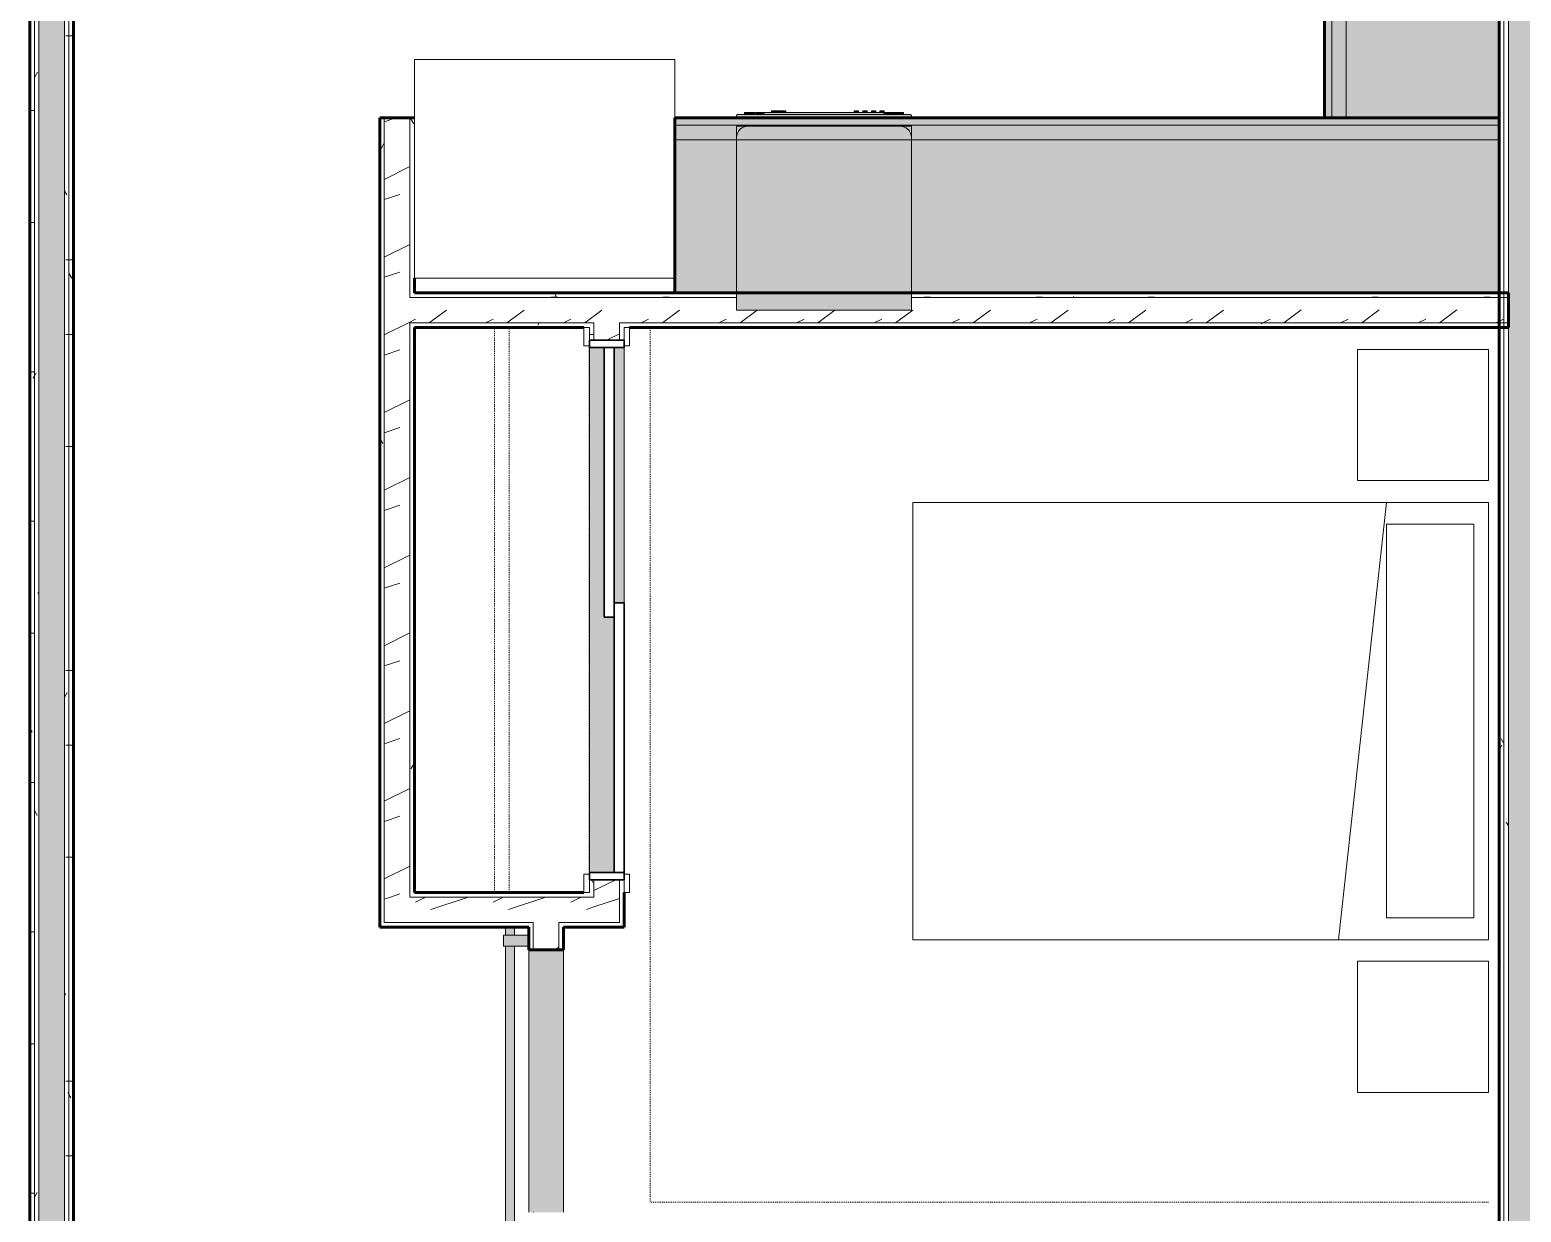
# Model space of a CAD drawing. Header units: inches. Extents: x -4061 to -1937, y 9836 to 11171.
# Drawn here: x -2717.7 to -2513.1, y 10523.5 to 10685.6 of the extents above; entities that cross this region are included whole.
import ezdxf

# ---------------------------------------------------------------- set-up
doc = ezdxf.new("R2010")
doc.units = ezdxf.units.IN
doc.header["$MEASUREMENT"] = 0
doc.linetypes.add('Dash', pattern=[0.25, 0.125, -0.125])
for name, color, linetype, lineweight in [('0-1', 7, 'Continuous', 5), ('0-2', 250, 'Continuous', 9), ('A-DOOR-1', 250, 'Continuous', 9), ('A-DOOR-2', 50, 'Continuous', 30), ('A-DOOR-3', 90, 'Continuous', 18), ('A-DOOR-4', 135, 'Continuous', 18), ('A-DOOR-5', 7, 'Continuous', 18), ('A-DOOR-6', 10, 'Continuous', 60), ('A-DOOR-FRAM-1', 50, 'Continuous', 30), ('A-WALL', 113, 'Continuous', 18), ('A-WALL-1', 8, 'Continuous', 5), ('A-WALL-2', 10, 'Continuous', 60), ('A-WALL-3', 7, 'Continuous', 18), ('A-WALL-PATT-1', 250, 'Continuous', 9), ('A-WALL-PATT-2', 253, 'Continuous', 9), ('A-WALL-PATT-4', 111, 'Continuous', 9), ('I-FURN-1', 250, 'Continuous', 9), ('I-FURN-HDLN-1', 250, 'Dash', 9), ('I-WALL-2', 2, 'Continuous', 60), ('Q-CASE-1', 9, 'Continuous', 9), ('Q-CASE-2', 10, 'Continuous', 60), ('Q-CASE-3', 250, 'Continuous', 9), ('Q-CASE-HDLN-1', 250, 'Dash', 9), ('Q-SPCQ-1', 250, 'Continuous', 9), ('Q-SPCQ-2', 55, 'Continuous', 9)]:
    doc.layers.add(name, color=color, linetype=linetype, lineweight=lineweight)
pattern_1 = [(0, (-127.185, -364.175), (20.48, 5.12), [0.845, -14.515, 0.845, -14.515, -81.92]), (0, (-127.185, -364.175), (20.48, 5.12), [-30.72, 0.845, -29.875, 0.845, -14.515, -35.84]), (0, (-127.185, -364.175), (20.48, 5.12), [-76.8, 0.845, -9.395, 0.845, -24.755]), (120, (-119.505, -361.615), (-14.67405, 15.1762003), [0.845, -14.515, 0.845, -14.515, -81.92]), (120, (-119.505, -361.615), (-14.67405, 15.1762003), [-30.72, 0.845, -29.875, 0.845, -14.515, -35.84]), (120, (-119.505, -361.615), (-14.67405, 15.1762003), [-76.8, 0.845, -9.395, 0.845, -24.755]), (240, (-116.945, -351.375), (-5.80595, -20.2962003), [0.845, -14.515, 0.845, -14.515, -81.92]), (240, (-116.945, -351.375), (-5.80595, -20.2962003), [-30.72, 0.845, -29.875, 0.845, -14.515, -35.84]), (240, (-116.945, -351.375), (-5.80595, -20.2962003), [-76.8, 0.845, -9.395, 0.845, -24.755])]
pattern_2 = [(216.87, (-122.92, -353.513), (31.9871619, 21.32545714), [5.331, -47.981]), (206.565, (-116.522, -356.711), (-10.662476, -10.6620098), [11.921, -11.921]), (198.435, (-116.522, -362.043), (-21.3244936, -10.6625869), [6.744, -26.974])]
pattern_3 = [(161.57, (-126.865, -363.855), (-2.560496185, -0.000537386), [0, -18.214, 2.022, 0]), (18.43, (-127.505, -363.855), (-2.560496185, 0.000537386), [0, -18.214, 2.022, 0]), (108.43, (-126.865, -363.855), (1.27922091, -6.400876726), [6.07, -14.166]), (71.57, (-127.505, -363.855), (1.27922091, 6.400876726), [6.07, -14.166])]

# ---------------------------------------------------------------- blocks, each defined once
blk = doc.blocks.new('FOLDING_SLIDING CLOSET - 72_ x 80_-1372885-ENLARGED RCP - 3RD FLOOR PLAN - WEST')
at = {"layer": 'A-DOOR-1'}
for p, q in [((-38.75, 3.25), (-36.25, 3.25)), ((-38.75, 2.5), (-38.75, 3.25)), ((-36.25, 2.5), (-38.75, 2.5)), ((-36.25, 3.25), (-36.25, 2.5)), ((36.25, 3.25), (38.75, 3.25)), ((36.25, 2.5), (36.25, 3.25)), ((38.75, 2.5), (36.25, 2.5)), ((38.75, 3.25), (38.75, 2.5)), ((-38.75, -2.25), (-36.25, -2.25)), ((-38.75, -3), (-38.75, -2.25)), ((-36.25, -3), (-38.75, -3)), ((-36.25, -2.25), (-36.25, -3)), ((36.25, -2.25), (38.75, -2.25)), ((36.25, -3), (36.25, -2.25)), ((38.75, -3), (36.25, -3)), ((38.75, -2.25), (38.75, -3))]:
    blk.add_line(p, q, dxfattribs=at)
at = {"layer": 'A-DOOR-2'}
for p, q in [((-1, 0.5), (36, 0.5)), ((-1, -0.875), (-1, 0.5)), ((36, 0.5), (36, -0.875)), ((-36, -0.875), (1, -0.875)), ((-36, -2.25), (-36, -0.875)), ((36, -0.875), (-1, -0.875)), ((1, -0.875), (1, -2.25)), ((1, -2.25), (-36, -2.25))]:
    blk.add_line(p, q, dxfattribs=at)
at = {"layer": 'A-DOOR-FRAM-1'}
for p, q in [((-37, 2.5), (-36, 2.5)), ((-37, -2.25), (-37, 2.5)), ((-36, 2.5), (-36, -2.25)), ((36, 2.5), (37, 2.5)), ((36, -2.25), (36, 2.5)), ((37, 2.5), (37, -2.25)), ((-36, -2.25), (-37, -2.25)), ((37, -2.25), (36, -2.25))]:
    blk.add_line(p, q, dxfattribs=at)
blk = doc.blocks.new('Refrigerator_-_Side-by-Side_6047 - 36_ X 30_-345559-ENLARGED RCP - 3RD FLOOR PLAN - WEST')
at = {"layer": 'Q-SPCQ-1'}
for p, q in [((17.87, 14.42), (-17.88, 14.42)), ((-17.88, 14.42), (-17.88, -15.58)), ((17.87, -15.58), (17.87, 14.42)), ((-17.88, -15.58), (17.87, -15.58))]:
    blk.add_line(p, q, dxfattribs=at)
blk = doc.blocks.new('OD_CW_Base Cabinet - OD_CW_Base Cabinet-1964684-ENLARGED RCP - 3RD FLOOR PLAN - WEST')
at = {"layer": 'Q-CASE-1'}
for points in [[(5.73, 0), (0.74, 0), (0.74, -1), (113.84, -1), (113.84, 0), (9.18, 0)], [(5.73, -1), (0.74, -1), (0.74, -3), (9.18, -3), (9.18, -1.13), (33.18, -1.13), (33.18, -3), (113.84, -3), (113.84, -1), (9.18, -1)], [(5.73, -3), (0.74, -3), (0.74, -24), (113.84, -24), (113.84, -3), (13.39, -3)]]:
    blk.add_hatch(color=256, dxfattribs=at).paths.add_polyline_path(points, flags=0)
at = {"layer": 'Q-CASE-2'}
for p, q in [((0.74, -24), (0.74, 0)), ((0.74, 0), (113.84, 0)), ((113.84, 0), (113.84, -24)), ((113.84, -24), (0.74, -24))]:
    blk.add_line(p, q, dxfattribs=at)
at = {"layer": 'Q-CASE-3'}
for p, q in [((92.84, 0), (0.74, 0)), ((113.84, -1), (0.74, -1)), ((113.84, -1), (0.74, -1)), ((113.84, -1), (113.84, 0)), ((113.84, -3), (113.84, -1)), ((0.74, -3), (0.74, -24)), ((113.84, -3), (0.74, -3)), ((113.84, -24), (113.84, -3)), ((113.84, -24), (0.74, -24))]:
    blk.add_line(p, q, dxfattribs=at)
blk = doc.blocks.new('Dishwasher_15404 - 34_ counter-V1-ENLARGED RCP - 3RD FLOOR PLAN - WEST')
at = {"layer": 'Q-SPCQ-2'}
h = blk.add_hatch(color=256, dxfattribs=at)
h.paths.add_polyline_path([(25.25, -11.88), (25.25, -1.57), (25.17, -1.1), (24.98, -0.71), (24.74, -0.42), (24.46, -0.21), (24.08, -0.05), (23.68, 0), (23.38, 0), (23.38, -24), (23.68, -24), (24.08, -23.95), (24.46, -23.79), (24.83, -23.48), (25.07, -23.15), (25.2, -22.77), (25.25, -22.43), (25.25, -19.54)], flags=0)
h.paths.add_polyline_path([(2.37, 0), (0, 0), (0, -24), (2.37, -24), (2.37, -21.59)], flags=0)
h = blk.add_hatch(color=256, dxfattribs=at)
h.paths.add_polyline_path([(25.25, -24), (25.25, -22.43), (25.2, -22.83), (24.96, -23.33), (24.74, -23.58), (24.46, -23.79), (24.08, -23.95), (23.68, -24), (24.75, -24)], flags=0)
h.paths.add_polyline_path([(25.25, -1), (25.25, 0), (23.68, 0), (24.08, -0.05), (24.46, -0.21), (24.83, -0.52), (25.04, -0.79), (25.22, -1.25), (25.25, -1.31), (25.25, -1.17)], flags=0)
for points in [[(26.87, -4.21), (26.87, -0.15), (26.82, -0.06), (26.68, 0), (26.38, 0), (26.38, -24), (26.73, -23.98), (26.82, -23.94), (26.87, -23.8), (26.87, -11.88)], [(25, -0.74), (24.96, -0.67), (24.98, -0.71)], [(27.12, -2.61), (27.12, -1.09), (26.87, -1.09), (26.87, -2.61)], [(27.12, -3.52), (27.12, -2.61), (26.87, -2.63), (26.87, -3.81), (27.12, -3.81)], [(27.12, -20.19), (27.12, -3.81), (26.87, -3.81), (26.87, -20.19)], [(27.37, -5.81), (27.37, -4.82), (27.12, -4.82), (27.12, -5.81)], [(27.37, -6.5), (27.37, -5.81), (27.12, -5.81), (27.12, -6.79), (27.37, -6.79), (27.37, -6.66)], [(27.37, -16.15), (27.12, -16.15), (27.12, -16.74), (27.37, -16.74)], [(27.37, -17.92), (27.37, -17.33), (27.12, -17.33), (27.12, -17.92)], [(27.12, -21.39), (27.12, -20.19), (26.87, -20.19), (26.87, -21.39)], [(27.37, -18.51), (27.12, -18.51), (27.12, -19.1), (27.37, -19.1)], [(27.37, -19.69), (27.12, -19.69), (27.12, -20.28), (27.37, -20.28), (27.37, -20.15)], [(27.12, -21.39), (26.87, -21.39), (26.9, -22.91), (27.12, -22.91), (27.12, -22.68)]]:
    blk.add_hatch(color=256, dxfattribs=at).paths.add_polyline_path(points, flags=0)
at = {"layer": 'Q-SPCQ-1'}
for p, q in [((0, -24), (0, 0)), ((0, 0), (23.68, 0)), ((23.68, 0), (25.25, 0)), ((25.25, 0), (25.25, -1.57)), ((26.38, 0), (26.68, 0)), ((25.25, -1.57), (25.25, -22.43)), ((26.87, -0.2), (26.87, -23.8)), ((27.12, -1.09), (26.87, -1.09)), ((27.12, -2.61), (27.12, -1.09)), ((27.12, -3.81), (27.12, -2.61)), ((27.12, -20.19), (27.12, -3.81)), ((27.37, -4.82), (27.12, -4.82)), ((27.37, -5.81), (27.37, -4.82)), ((27.37, -6.79), (27.37, -5.81)), ((27.12, -6.79), (27.37, -6.79)), ((27.37, -16.15), (27.12, -16.15)), ((27.37, -16.74), (27.37, -16.15)), ((27.37, -16.74), (27.12, -16.74)), ((27.37, -17.33), (27.12, -17.33)), ((27.37, -17.92), (27.12, -17.92)), ((27.37, -17.92), (27.37, -17.33)), ((27.37, -18.51), (27.12, -18.51)), ((27.37, -19.1), (27.12, -19.1)), ((27.37, -19.69), (27.12, -19.69)), ((27.12, -21.39), (27.12, -20.19)), ((27.37, -20.28), (27.12, -20.28)), ((27.37, -19.1), (27.37, -18.51)), ((27.37, -20.28), (27.37, -19.69)), ((25.25, -22.43), (25.25, -24)), ((27.12, -22.91), (27.12, -21.39)), ((23.68, -24), (0, -24)), ((25.25, -24), (23.68, -24)), ((26.68, -24), (26.38, -24)), ((27.12, -22.91), (26.87, -22.91))]:
    blk.add_line(p, q, dxfattribs=at)
for centre, radius, start, end in [((26.68, -0.2), 0.197, 0, 90), ((23.68, -1.57), 1.57, 0, 90), ((23.68, -1.57), 1.57, 32.077, 42.3359), ((23.68, -1.57), 1.57, 17.8182, 27.5266), ((23.68, -1.57), 1.57, 0, 13.6425), ((26.68, -0.2), 0.197, 15, 75), ((23.68, -22.43), 1.57, 270, 0), ((23.68, -22.43), 1.57, 346.3575, 0), ((23.68, -22.43), 1.57, 317.6641, 327.923), ((23.68, -22.43), 1.57, 332.4734, 342.1818), ((26.68, -23.8), 0.197, 270, 0)]:
    blk.add_arc(centre, radius, start, end, dxfattribs=at)
blk = doc.blocks.new('OD_CW_Base Cabinet - OD_CW_Base Cabinet-1964726-ENLARGED RCP - 3RD FLOOR PLAN - WEST')
at = {"layer": 'Q-CASE-1'}
for points in [[(133.01, -0.63), (133.01, 0), (0.74, 0), (0.74, -1), (46.97, -1), (46.97, -0.63), (70.97, -0.63), (70.97, -1), (133.01, -1)], [(133.01, -24), (133.01, -3), (0.74, -3), (0.74, -24), (62.04, -24)]]:
    blk.add_hatch(color=256, dxfattribs=at).paths.add_polyline_path(points, flags=0)
h = blk.add_hatch(color=256, dxfattribs=at)
h.paths.add_polyline_path([(133.01, -1), (70.97, -1), (70.97, -3), (133.01, -3)], flags=0)
h.paths.add_polyline_path([(46.97, -3), (46.97, -1), (0.74, -1), (0.74, -3)], flags=0)
at = {"layer": 'Q-CASE-2'}
for p, q in [((0.74, -24), (0.74, 0)), ((0.74, 0), (133.01, 0)), ((133.01, 0), (133.01, -24)), ((133.01, -24), (0.74, -24))]:
    blk.add_line(p, q, dxfattribs=at)
at = {"layer": 'Q-CASE-3'}
for p, q in [((0.74, 0), (0.74, -1)), ((133.01, 0), (0.74, 0)), ((46.97, -1), (0.74, -1)), ((0.74, -1), (0.74, -3)), ((46.97, -1), (0.74, -1)), ((133.01, -1), (70.97, -1)), ((133.01, -1), (70.97, -1)), ((133.01, -1), (133.01, 0)), ((133.01, -3), (133.01, -1)), ((0.74, -3), (0.74, -24)), ((133.01, -3), (0.74, -3)), ((133.01, -24), (133.01, -3)), ((133.01, -24), (0.74, -24))]:
    blk.add_line(p, q, dxfattribs=at)
blk = doc.blocks.new('Interior_barn_door_18732 - Interior_barn_door_18732-V2-ENLARGED RCP - 3RD FLOOR PLAN - WEST')
at = {"layer": 'A-DOOR-3'}
for points in [[(-22.49, 6.32), (-22.52, 6.57), (-23.63, 6.57), (-23.63, 6.32), (-22.49, 6.32)], [(-22.82, 6.07), (-22.85, 6.32), (-23.31, 6.32), (-23.28, 6.07), (-22.85, 6.07)], [(-20.63, 6.57), (-22.49, 6.56), (-22.49, 6.32), (-20.63, 6.32)], [(-23.44, 6), (-23.44, 6.07), (-23.68, 6.07), (-23.66, 5.82), (-23.44, 5.82)], [(-22.69, 6), (-22.7, 6.07), (-23.44, 6.07), (-23.44, 5.82), (-22.69, 5.82)], [(-22.45, 5.82), (-22.47, 6.07), (-22.69, 6.07), (-22.69, 5.82), (-22.47, 5.82)]]:
    blk.add_hatch(color=256, dxfattribs=at).paths.add_polyline_path(points, flags=0)
at = {"layer": 'A-DOOR-4'}
h = blk.add_hatch(color=256, dxfattribs=at)
h.paths.add_polyline_path([(21, 5.49), (21, 5.57), (20, 5.55), (20, 4.95), (21, 4.95), (21, 5.39)], flags=0)
h.paths.add_polyline_path([(18.5, 5.26), (18.5, 5.57), (-19.9, 5.55), (-19.9, 4.95), (18.5, 4.95), (18.5, 5.26)], flags=0)
h.paths.add_polyline_path([(-55.9, 5.25), (-55.9, 5.57), (-57.5, 5.55), (-57.5, 4.95), (-55.9, 4.95), (-55.9, 5.11)], flags=0)
h.paths.add_polyline_path([(-59, 5.39), (-59, 5.57), (-60, 5.55), (-60, 4.95), (-59, 4.95), (-59, 5.26)], flags=0)
h = blk.add_hatch(color=256, dxfattribs=at)
h.paths.add_polyline_path([(21, 4.64), (21, 4.95), (20, 4.95), (20, 4.32), (21, 4.34), (21, 4.51)], flags=0)
h.paths.add_polyline_path([(18.5, 4.51), (18.5, 4.95), (-19.9, 4.95), (-19.9, 4.32), (18.5, 4.35), (18.5, 4.41)], flags=0)
h.paths.add_polyline_path([(-55.9, 4.32), (-55.9, 4.95), (-57.5, 4.95), (-57.5, 4.32)], flags=0)
h.paths.add_polyline_path([(-59, 4.63), (-59, 4.95), (-60, 4.95), (-60, 4.32), (-59, 4.34), (-59, 4.51)], flags=0)
h = blk.add_hatch(color=256, dxfattribs=at)
h.paths.add_polyline_path([(20, 2.37), (20, 5.85), (18.5, 5.85), (18.5, 2.37), (19.69, 2.37)], flags=0)
h.paths.add_polyline_path([(-57.5, 4.79), (-57.5, 5.85), (-59, 5.82), (-59, 2.37), (-57.5, 2.37), (-57.5, 4.79)], flags=0)
for points in [[(-19.9, 5.82), (-55.9, 5.82), (-55.9, 4.07), (-19.9, 4.07)], [(-52.06, 6), (-53.56, 6), (-53.56, 5.82), (-52.06, 5.82)]]:
    blk.add_hatch(color=256, dxfattribs=at).paths.add_polyline_path(points, flags=0)
h = blk.add_hatch(color=256, dxfattribs=at)
h.paths.add_polyline_path([(-22.23, 5.82), (-22.23, 6), (-22.45, 6), (-22.45, 5.82)], flags=0)
h.paths.add_polyline_path([(-23.68, 6), (-23.73, 6), (-23.73, 5.82), (-23.68, 5.82)], flags=0)
at = {"layer": 'A-DOOR-1'}
for p, q in [((-22.49, 6.57), (-23.63, 6.57)), ((-23.63, 6.57), (-23.63, 6.32)), ((-23.63, 6.32), (-22.49, 6.32)), ((-23.32, 6.32), (-23.32, 6.07)), ((-23.32, 6.32), (-23.32, 6.07)), ((-22.82, 6.07), (-22.82, 6.32)), ((-22.82, 6.07), (-22.82, 6.32)), ((-22.49, 6.32), (-22.49, 6.57)), ((-20.62, 6.32), (-20.62, 6.57)), ((-23.69, 6.07), (-23.69, 5.82)), ((-23.44, 6.07), (-23.69, 6.07)), ((-23.69, 6.07), (-23.68, 6.07)), ((-22.69, 6.07), (-23.44, 6.07)), ((-22.44, 6.07), (-22.69, 6.07)), ((-22.45, 6.07), (-22.44, 6.07)), ((-22.44, 5.82), (-22.44, 6.07))]:
    blk.add_line(p, q, dxfattribs=at)
for points, knots in [([(-22.49, 6.32), (-22.4, 6.32), (-22.1, 6.32), (-21.53, 6.32), (-21, 6.32), (-20.74, 6.32), (-20.61, 6.32), (-20.62, 6.32), (-20.64, 6.32)], [0.1495851, 0.1495851, 0.1495851, 0.1495851, 0.2105513, 0.2964689, 0.3707648, 0.4376596, 0.4969616, 0.5310493, 0.5310493, 0.5310493, 0.5310493]), ([(-20.64, 6.57), (-20.62, 6.57), (-20.61, 6.57), (-20.73, 6.57), (-21.01, 6.57), (-21.53, 6.57), (-22.12, 6.57), (-22.38, 6.57), (-22.48, 6.57)], [-0.5310493, -0.5310493, -0.5310493, -0.5310493, -0.4969616, -0.4376596, -0.3707648, -0.2964689, -0.2105513, -0.1495851, -0.1495851, -0.1495851, -0.1495851])]:
    blk.add_open_spline(points, degree=3, knots=knots, dxfattribs=at)
at = {"layer": 'A-DOOR-5'}
for p, q in [((-59, 5.57), (-60, 5.57)), ((-60, 5.57), (-60, 4.95)), ((-60, 4.95), (-60, 4.32)), ((-60, 4.32), (-59, 4.32)), ((-59, 2.37), (-59, 5.85)), ((-59, 5.85), (-57.5, 5.85)), ((-57.5, 5.85), (-57.5, 2.37)), ((-55.9, 5.57), (-57.5, 5.57)), ((-57.5, 4.32), (-55.9, 4.32)), ((-55.9, 4.07), (-55.9, 5.82)), ((-55.9, 5.82), (-19.9, 5.82)), ((-19.9, 5.82), (-19.9, 4.07)), ((18.5, 5.57), (-19.9, 5.57)), ((-19.9, 4.32), (18.5, 4.32)), ((18.5, 5.85), (20, 5.85)), ((18.5, 2.37), (18.5, 5.85)), ((20, 5.85), (20, 2.37)), ((21, 5.57), (20, 5.57)), ((20, 4.32), (21, 4.32)), ((21, 4.95), (21, 5.57)), ((21, 4.32), (21, 4.95)), ((-19.9, 4.07), (-55.9, 4.07))]:
    blk.add_line(p, q, dxfattribs=at)
at = {"layer": 'A-DOOR-6'}
for p, q in [((-53.56, 6), (-53.56, 5.82)), ((-52.06, 6), (-53.56, 6)), ((-52.06, 5.82), (-52.06, 6)), ((-23.73, 6), (-23.73, 5.82)), ((-23.68, 6), (-23.73, 6)), ((-22.23, 6), (-22.45, 6)), ((-22.23, 5.82), (-22.23, 6))]:
    blk.add_line(p, q, dxfattribs=at)
blk = doc.blocks.new('OD_CW_Closet - OD_CW_Closet-1690832-ENLARGED RCP - 3RD FLOOR PLAN - WEST')
at = {"layer": 'Q-CASE-HDLN-1'}
for p, q in [((3.24, 0), (75.74, 0)), ((0.74, -11), (78.24, -11)), ((0.74, -13), (78.24, -13))]:
    blk.add_line(p, q, dxfattribs=at)
blk = doc.blocks.new('Bed-Standard - Queen 60_ x 79_-1433484-ENLARGED RCP - 3RD FLOOR PLAN - WEST')
at = {"layer": 'I-FURN-1'}
for p, q in [((-19.31, 41.3), (40.69, 41.3)), ((-19.31, -37.7), (-19.31, 41.3)), ((40.69, 41.3), (40.69, -37.7)), ((40.69, -23.7), (-19.31, -17.13)), ((-16.31, -23.7), (37.69, -23.7)), ((-16.31, -35.7), (-16.31, -23.7)), ((37.69, -35.7), (37.69, -23.7)), ((-16.31, -35.7), (37.69, -35.7)), ((40.69, -37.7), (-19.31, -37.7))]:
    blk.add_line(p, q, dxfattribs=at)
at = {"layer": 'I-FURN-HDLN-1'}
for p, q in [((-55.31, 77.3), (64.69, 77.3)), ((-55.31, -37.7), (-55.31, 77.3)), ((64.69, 77.3), (64.69, -37.7))]:
    blk.add_line(p, q, dxfattribs=at)
blk = doc.blocks.new('Table-Night Stand - 18_ x 18_ x 24_-1372838-ENLARGED RCP - 3RD FLOOR PLAN - WEST')
at = {"layer": 'I-FURN-1'}
for p, q in [((0.15, 0), (18.15, 0)), ((0.15, -18), (0.15, 0)), ((18.15, 0), (18.15, -18)), ((18.15, -18), (0.15, -18))]:
    blk.add_line(p, q, dxfattribs=at)
blk = doc.blocks.new('CTR - 1st Phase - Unit Layouts_rvt-1-ENLARGED RCP - 3RD FLOOR PLAN - WEST')
at = {"layer": 'A-WALL-1'}
h = blk.add_hatch(color=256, dxfattribs=at)
h.paths.add_polyline_path([(-2640.95, 10570.06), (-2637.58, 10570.06), (-2637.58, 10605.06), (-2638.95, 10605.06), (-2638.95, 10642.06), (-2640.95, 10642.06), (-2640.95, 10585.31)], flags=0)
h.paths.add_polyline_path([(-2636.2, 10607.06), (-2636.2, 10642.06), (-2637.58, 10642.06), (-2637.58, 10607.06)], flags=0)
blk.add_hatch(color=256, dxfattribs=at).paths.add_polyline_path([(-2649.27, 10523.45), (-2644.52, 10523.45), (-2644.52, 10559.45), (-2649.27, 10559.45), (-2649.27, 10523.57)], flags=0)
at = {"layer": 'A-WALL-PATT-1'}
h = blk.add_hatch(dxfattribs=at)
h.set_pattern_fill('FP_1', color=256, style=0, pattern_type=2)
h.set_pattern_definition(pattern_1)
h.paths.add_polyline_path([(-2669.1, 10563.18), (-2669.1, 10673.56), (-2669.72, 10673.56), (-2669.72, 10563.18)], flags=0)
h = blk.add_hatch(dxfattribs=at)
h.set_pattern_fill('FP_1', color=256, style=0, pattern_type=2)
h.set_pattern_definition(pattern_1)
h.paths.add_polyline_path([(-2665.6, 10567.31), (-2664.97, 10567.31), (-2664.97, 10645.43), (-2665.6, 10645.43), (-2665.6, 10585.31)], flags=0)
h.paths.add_polyline_path([(-2664.97, 10648.93), (-2664.97, 10673.56), (-2665.6, 10673.56), (-2665.6, 10648.93)], flags=0)
h = blk.add_hatch(dxfattribs=at)
h.set_pattern_fill('FP_1', color=256, style=0, pattern_type=2)
h.set_pattern_definition(pattern_1)
h.paths.add_polyline_path([(-2664.97, 10648.93), (-2620.78, 10648.93), (-2620.78, 10649.56), (-2664.97, 10649.56)], flags=0)
h.paths.add_polyline_path([(-2516.12, 10648.93), (-2516.12, 10649.56), (-2596.78, 10649.56), (-2596.78, 10648.93), (-2522.48, 10648.93)], flags=0)
h = blk.add_hatch(dxfattribs=at)
h.set_pattern_fill('FP_1', color=256, style=0, pattern_type=2)
h.set_pattern_definition(pattern_1)
h.paths.add_polyline_path([(-2620.78, 10644.81), (-2516.12, 10644.81), (-2516.12, 10645.43), (-2636.83, 10645.43), (-2636.83, 10644.81), (-2622.99, 10644.81)], flags=0)
h.paths.add_polyline_path([(-2641.7, 10644.81), (-2640.33, 10644.81), (-2640.33, 10645.43), (-2664.97, 10645.43), (-2664.97, 10644.81), (-2645.11, 10644.81)], flags=0)
h = blk.add_hatch(dxfattribs=at)
h.set_pattern_fill('FP_1', color=256, style=0, pattern_type=2)
h.set_pattern_definition(pattern_1)
h.paths.add_polyline_path([(-2640.95, 10566.68), (-2640.33, 10566.68), (-2640.33, 10569.06), (-2640.95, 10569.06), (-2640.95, 10567.31)], flags=0)
h.paths.add_polyline_path([(-2640.33, 10643.06), (-2640.33, 10644.81), (-2640.95, 10644.81), (-2640.95, 10643.06)], flags=0)
h = blk.add_hatch(dxfattribs=at)
h.set_pattern_fill('FP_1', color=256, style=0, pattern_type=2)
h.set_pattern_definition(pattern_1)
h.paths.add_polyline_path([(-2636.2, 10562.56), (-2636.2, 10569.06), (-2636.83, 10569.06), (-2636.83, 10562.56)], flags=0)
h.paths.add_polyline_path([(-2636.83, 10643.06), (-2636.2, 10643.06), (-2636.2, 10644.81), (-2636.83, 10644.81)], flags=0)
h = blk.add_hatch(dxfattribs=at)
h.set_pattern_fill('FP_1', color=256, style=0, pattern_type=2)
h.set_pattern_definition(pattern_1)
h.paths.add_polyline_path([(-2649.27, 10475.14), (-2648.65, 10475.14), (-2648.65, 10523.45), (-2649.27, 10523.45), (-2649.27, 10481.96)], flags=0)
h.paths.add_polyline_path([(-2648.65, 10559.45), (-2648.65, 10562.56), (-2649.27, 10562.56), (-2649.27, 10559.45)], flags=0)
h = blk.add_hatch(dxfattribs=at)
h.set_pattern_fill('FP_1', color=256, style=0, pattern_type=2)
h.set_pattern_definition(pattern_1)
h.paths.add_polyline_path([(-2645.11, 10475.13), (-2644.52, 10475.13), (-2644.52, 10519.33), (-2645.15, 10519.33), (-2645.15, 10475.13)], flags=0)
h.paths.add_polyline_path([(-2644.52, 10522.83), (-2644.52, 10523.45), (-2645.15, 10523.45), (-2645.15, 10522.83), (-2645.11, 10522.83)], flags=0)
h.paths.add_polyline_path([(-2645.15, 10559.45), (-2644.52, 10559.45), (-2644.52, 10562.56), (-2645.15, 10562.56)], flags=0)
at = {"layer": 'A-WALL-PATT-2'}
h = blk.add_hatch(dxfattribs=at)
h.set_pattern_fill('FP_2', color=256, style=0, pattern_type=2)
h.set_pattern_definition(pattern_2)
h.paths.add_polyline_path([(-2669.1, 10566.68), (-2665.6, 10566.68), (-2665.6, 10673.56), (-2669.1, 10673.56), (-2669.1, 10566.68)], flags=0)
h = blk.add_hatch(dxfattribs=at)
h.set_pattern_fill('FP_2', color=256, style=0, pattern_type=2)
h.set_pattern_definition(pattern_2)
h.paths.add_polyline_path([(-2620.78, 10645.43), (-2514.87, 10645.43), (-2514.87, 10648.93), (-2596.78, 10648.93), (-2596.78, 10647.18), (-2620.78, 10647.18), (-2620.78, 10648.93), (-2665.6, 10648.93), (-2665.6, 10645.43), (-2622.41, 10645.43)], flags=0)
h = blk.add_hatch(dxfattribs=at)
h.set_pattern_fill('FP_2', color=256, style=0, pattern_type=2)
h.set_pattern_definition(pattern_2)
h.paths.add_polyline_path([(-2636.83, 10563.18), (-2636.83, 10569.06), (-2640.33, 10569.06), (-2640.33, 10563.18)], flags=0)
h.paths.add_polyline_path([(-2640.33, 10643.06), (-2636.83, 10643.06), (-2636.83, 10645.43), (-2640.33, 10645.43), (-2640.33, 10644.79)], flags=0)
h = blk.add_hatch(dxfattribs=at)
h.set_pattern_fill('FP_2', color=256, style=0, pattern_type=2)
h.set_pattern_definition(pattern_2)
h.paths.add_polyline_path([(-2669.1, 10563.18), (-2640.33, 10563.18), (-2640.33, 10566.68), (-2669.1, 10566.68), (-2669.1, 10566.52)], flags=0)
h = blk.add_hatch(dxfattribs=at)
h.set_pattern_fill('FP_2', color=256, style=0, pattern_type=2)
h.set_pattern_definition(pattern_2)
h.paths.add_polyline_path([(-2648.65, 10475.13), (-2645.15, 10475.13), (-2645.15, 10523.45), (-2648.65, 10523.45), (-2648.65, 10481.96)], flags=0)
h.paths.add_polyline_path([(-2648.65, 10559.45), (-2645.15, 10559.45), (-2645.15, 10563.18), (-2648.65, 10563.18), (-2648.65, 10562.56)], flags=0)
at = {"layer": 'A-WALL-2'}
for p, q in [((-2669.72, 10567.31), (-2669.72, 10673.56)), ((-2669.72, 10673.56), (-2664.97, 10673.56)), ((-2664.97, 10651.56), (-2664.97, 10649.56)), ((-2664.97, 10649.56), (-2629.22, 10649.56)), ((-2516.12, 10649.56), (-2514.87, 10649.56)), ((-2514.87, 10649.56), (-2514.87, 10644.81)), ((-2641.7, 10644.81), (-2664.97, 10644.81)), ((-2664.97, 10644.81), (-2664.97, 10567.31)), ((-2514.87, 10644.81), (-2635.45, 10644.81)), ((-2669.72, 10563.18), (-2669.72, 10567.31)), ((-2664.97, 10567.31), (-2641.7, 10567.31)), ((-2636.2, 10567.31), (-2636.2, 10562.56)), ((-2669.72, 10562.56), (-2669.72, 10563.18)), ((-2649.27, 10562.56), (-2669.72, 10562.56)), ((-2649.27, 10559.45), (-2649.27, 10562.56)), ((-2644.52, 10562.56), (-2644.52, 10559.45)), ((-2640.95, 10562.56), (-2644.52, 10562.56)), ((-2636.83, 10562.56), (-2640.95, 10562.56)), ((-2636.2, 10562.56), (-2636.83, 10562.56)), ((-2644.52, 10559.45), (-2649.27, 10559.45))]:
    blk.add_line(p, q, dxfattribs=at)
at = {"layer": 'A-WALL-3'}
for p, q in [((-2669.1, 10673.56), (-2669.1, 10567.31)), ((-2665.6, 10673.56), (-2665.6, 10648.93)), ((-2665.6, 10648.93), (-2664.97, 10648.93)), ((-2620.78, 10648.93), (-2664.97, 10648.93)), ((-2514.87, 10648.93), (-2596.78, 10648.93)), ((-2665.6, 10645.43), (-2664.97, 10645.43)), ((-2665.6, 10645.43), (-2665.6, 10567.31)), ((-2640.33, 10645.43), (-2664.97, 10645.43)), ((-2640.33, 10645.43), (-2640.33, 10644.81)), ((-2636.83, 10645.43), (-2636.83, 10644.81)), ((-2514.87, 10645.43), (-2636.83, 10645.43)), ((-2640.33, 10643.06), (-2640.33, 10644.81)), ((-2636.83, 10643.06), (-2636.83, 10644.81)), ((-2640.95, 10642.06), (-2640.95, 10570.06)), ((-2636.2, 10607.06), (-2636.2, 10642.06)), ((-2640.33, 10566.68), (-2640.33, 10569.06)), ((-2636.83, 10563.18), (-2636.83, 10569.06)), ((-2669.1, 10567.31), (-2669.1, 10566.68)), ((-2669.1, 10566.68), (-2669.1, 10563.18)), ((-2665.6, 10567.31), (-2665.6, 10566.68)), ((-2640.95, 10566.68), (-2665.6, 10566.68)), ((-2640.95, 10566.68), (-2640.33, 10566.68)), ((-2648.65, 10563.18), (-2669.1, 10563.18)), ((-2648.65, 10563.18), (-2648.65, 10562.56)), ((-2648.65, 10559.45), (-2648.65, 10562.56)), ((-2645.15, 10563.18), (-2645.15, 10562.56)), ((-2640.95, 10563.18), (-2645.15, 10563.18)), ((-2645.15, 10559.45), (-2645.15, 10562.56)), ((-2640.95, 10563.18), (-2640.33, 10563.18)), ((-2640.33, 10563.18), (-2636.83, 10563.18)), ((-2649.27, 10559.45), (-2649.27, 10523.45)), ((-2644.52, 10523.45), (-2644.52, 10559.45))]:
    blk.add_line(p, q, dxfattribs=at)
at = {"layer": '0-2'}
for name, p, rotation in [('OD_CW_Base Cabinet - OD_CW_Base Cabinet-1964726-ENLARGED RCP - 3RD FLOOR PLAN - WEST', (-2540.12, 10672.82), 89.9999999999545), ('Refrigerator_-_Side-by-Side_6047 - 36_ X 30_-345559-ENLARGED RCP - 3RD FLOOR PLAN - WEST', (-2647.1, 10665.98), 180), ('Dishwasher_15404 - 34_ counter-V1-ENLARGED RCP - 3RD FLOOR PLAN - WEST', (-2620.78, 10647.18), 89.99999999995748), ('OD_CW_Closet - OD_CW_Closet-1690832-ENLARGED RCP - 3RD FLOOR PLAN - WEST', (-2640.97, 10645.54), 269.9999999999744), ('FOLDING_SLIDING CLOSET - 72_ x 80_-1372885-ENLARGED RCP - 3RD FLOOR PLAN - WEST', (-2638.45, 10606.06), 89.99999999996793), ('Bed-Standard - Queen 60_ x 79_-1433484-ENLARGED RCP - 3RD FLOOR PLAN - WEST', (-2555.3, 10580.12), 89.99999999997515), ('Table-Night Stand - 18_ x 18_ x 24_-1372838-ENLARGED RCP - 3RD FLOOR PLAN - WEST', (-2535.6, 10623.66), 89.99999999997961), ('Interior_barn_door_18732 - Interior_barn_door_18732-V2-ENLARGED RCP - 3RD FLOOR PLAN - WEST', (-2646.9, 10541.45), 89.99999999995588), ('Table-Night Stand - 18_ x 18_ x 24_-1372838-ENLARGED RCP - 3RD FLOOR PLAN - WEST', (-2535.6, 10539.73), 89.99999999997515)]:
    blk.add_blockref(name, p, dxfattribs=dict(at, rotation=rotation))
blk.add_blockref('OD_CW_Base Cabinet - OD_CW_Base Cabinet-1964684-ENLARGED RCP - 3RD FLOOR PLAN - WEST', (-2629.96, 10673.56), dxfattribs=at)

msp = doc.modelspace()

# ---------------------------------------------------------------- hatches: boundary and pattern name
at = {"layer": 'A-WALL-PATT-4'}
h = msp.add_hatch(dxfattribs=at)
h.set_pattern_fill('FP_1', color=256, style=0, pattern_type=2)
h.set_pattern_definition(pattern_1)
h.paths.add_polyline_path([(-2717.1, 10476.39), (-2717.1, 10843.51), (-2717.72, 10843.51), (-2717.72, 10476.39)], flags=0)
h = msp.add_hatch(dxfattribs=at)
h.set_pattern_fill('FP_1', color=256, style=0, pattern_type=2)
h.set_pattern_definition(pattern_1)
h.paths.add_polyline_path([(-2716.47, 10475.76), (-2716.47, 10843.51), (-2717.1, 10843.51), (-2717.1, 10475.76)], flags=0)
h = msp.add_hatch(dxfattribs=at)
h.set_pattern_fill('FP_4', color=256, style=0, pattern_type=2)
h.set_pattern_definition(pattern_3)
h.paths.add_polyline_path([(-2712.97, 10475.14), (-2712.97, 10843.51), (-2716.47, 10843.51), (-2716.47, 10475.14)], flags=0)
h = msp.add_hatch(dxfattribs=at)
h.set_pattern_fill('FP_1', color=256, style=0, pattern_type=2)
h.set_pattern_definition(pattern_1)
h.paths.add_polyline_path([(-2712.97, 10475.76), (-2712.35, 10475.76), (-2712.35, 10843.51), (-2712.97, 10843.51), (-2712.97, 10476)], flags=0)
h = msp.add_hatch(dxfattribs=at)
h.set_pattern_fill('FP_1', color=256, style=0, pattern_type=2)
h.set_pattern_definition(pattern_1)
h.paths.add_polyline_path([(-2711.72, 10476.39), (-2711.72, 10843.51), (-2712.35, 10843.51), (-2712.35, 10476.39)], flags=0)
h = msp.add_hatch(dxfattribs=at)
h.set_pattern_fill('FP_1', color=256, style=0, pattern_type=2)
h.set_pattern_definition(pattern_1)
h.paths.add_polyline_path([(-2515.5, 10455.16), (-2515.5, 10645.43), (-2516.12, 10645.43), (-2516.12, 10455.16)], flags=0)
h.paths.add_polyline_path([(-2516.12, 10648.93), (-2515.5, 10648.93), (-2515.5, 10719.79), (-2516.12, 10719.79), (-2516.12, 10657.75)], flags=0)
h.paths.add_polyline_path([(-2516.12, 10743.79), (-2515.5, 10743.79), (-2515.5, 10843.14), (-2516.12, 10843.14), (-2516.12, 10773.23)], flags=0)
h = msp.add_hatch(dxfattribs=at)
h.set_pattern_fill('FP_1', color=256, style=0, pattern_type=2)
h.set_pattern_definition(pattern_1)
h.paths.add_polyline_path([(-2515.5, 10454.54), (-2514.87, 10454.54), (-2514.87, 10645.43), (-2515.5, 10645.43), (-2515.5, 10454.65)], flags=0)
h.paths.add_polyline_path([(-2515.19, 10648.93), (-2514.87, 10648.93), (-2514.87, 10843.14), (-2515.5, 10843.14), (-2515.5, 10648.93)], flags=0)
h = msp.add_hatch(dxfattribs=at)
h.set_pattern_fill('FP_4', color=256, style=0, pattern_type=2)
h.set_pattern_definition(pattern_3)
h.paths.add_polyline_path([(-2514.87, 10453.91), (-2511.37, 10453.91), (-2511.37, 10843.51), (-2514.87, 10843.51), (-2514.87, 10454.54)], flags=0)

# ---------------------------------------------------------------- linework, layer by layer
at = {"layer": 'A-WALL'}
for p, q in [((-2717.1, 10475.76), (-2717.1, 10843.51)), ((-2716.47, 10475.14), (-2716.47, 10843.51)), ((-2712.97, 10475.14), (-2712.97, 10843.51)), ((-2712.35, 10475.76), (-2712.35, 10843.51)), ((-2514.87, 10453.91), (-2514.87, 10843.51)), ((-2515.5, 10454.54), (-2515.5, 10719.79))]:
    msp.add_line(p, q, dxfattribs=at)
at = {"layer": 'I-WALL-2'}
for p, q in [((-2717.72, 10476.39), (-2717.72, 10727.77)), ((-2711.72, 10727.77), (-2711.72, 10476.39)), ((-2516.12, 10455.16), (-2516.12, 10649.56))]:
    msp.add_line(p, q, dxfattribs=at)

# ---------------------------------------------------------------- block references
at = {"layer": '0-1'}
msp.add_blockref('CTR - 1st Phase - Unit Layouts_rvt-1-ENLARGED RCP - 3RD FLOOR PLAN - WEST', (0, 0), dxfattribs=at)

doc.saveas('drawing.dxf')
